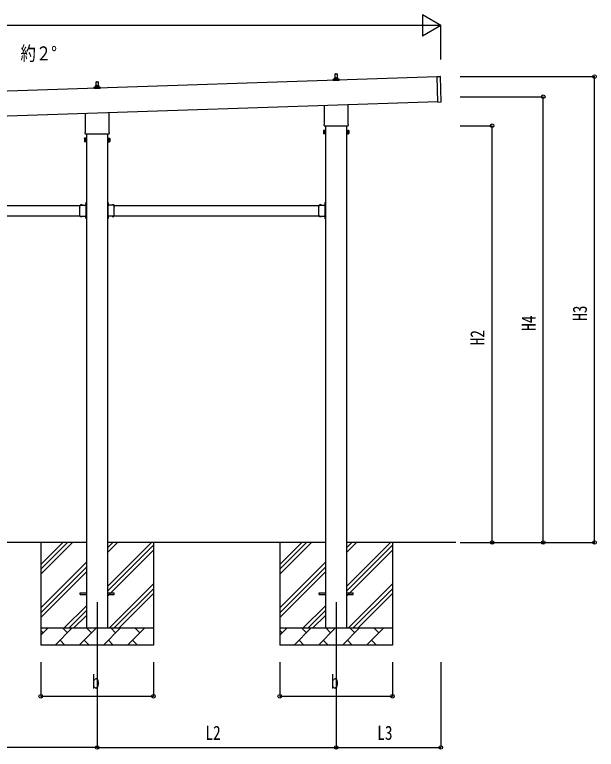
# Model space of a CAD drawing. Units: millimetres, scale not verified. Extents: x -10512 to 10512, y -7425 to 7425.
# Drawn here: x -784 to 2622, y -4426 to -126 of the extents above; entities that cross this region are included whole.
import ezdxf
from ezdxf.enums import TextEntityAlignment as Align

# ---------------------------------------------------------------- set-up
doc = ezdxf.new("R2010")
doc.units = ezdxf.units.MM
doc.header["$LTSCALE"] = 30
for name, color, linetype in [('0-3_YKK_12', 2, 'Continuous'), ('0-4_YKK_13', 4, 'Continuous'), ('0-5_YKK_A1', 4, 'Continuous'), ('0-6_YKK_D', 6, 'Continuous')]:
    doc.layers.add(name, color=color, linetype=linetype)
doc.styles.add('ＭＳ ゴシック', font='')
doc.styles.get('ＭＳ ゴシック').set_extended_font_data('MS Gothic')

msp = doc.modelspace()

# ---------------------------------------------------------------- linework, layer by layer
at = {"layer": '0-3_YKK_12'}
for p, q in [((-301.45, -3565.5), (-301.45, -4065.5)), ((1098.55, -3565.5), (1098.55, -4065.5))]:
    msp.add_line(p, q, dxfattribs=at)
at = {"layer": '0-4_YKK_13'}
for p, q in [((1092.55, -496.24), (1093.28, -472.71)), ((1094.28, -471.74), (1102.82, -471.74)), ((1103.82, -472.71), (1104.55, -496.24)), ((1080.3, -511.74), (1080.3, -504.03)), ((1116.8, -511.74), (1080.3, -511.74)), ((1080.68, -503.24), (1116.42, -503.24)), ((1081.06, -503.05), (1087.79, -501.42)), ((1088.17, -501.24), (1108.93, -501.24)), ((1088.55, -500.45), (1088.55, -496.24)), ((1089.55, -496.24), (1107.55, -496.24)), ((1108.55, -500.45), (1108.55, -496.24)), ((1116.04, -503.05), (1109.31, -501.42)), ((1116.8, -511.74), (1116.8, -504.03)), ((1689.32, -487.14), (1708.31, -486.5)), ((1694.32, -637.05), (1689.32, -487.14)), ((1714.27, -635.39), (1709.34, -487.47)), ((-319.7, -558.41), (-319.7, -550.69)), ((-283.2, -558.41), (-319.7, -558.41)), ((-319.32, -549.91), (-283.58, -549.91)), ((-318.94, -549.72), (-312.21, -548.09)), ((-311.83, -547.91), (-291.07, -547.91)), ((-311.45, -547.12), (-311.45, -542.91)), ((-310.45, -542.91), (-292.45, -542.91)), ((-307.45, -542.91), (-306.72, -519.38)), ((-305.72, -518.41), (-297.18, -518.41)), ((-296.18, -519.38), (-295.45, -542.91)), ((-291.45, -547.12), (-291.45, -542.91)), ((-283.96, -549.72), (-290.69, -548.09)), ((-283.2, -558.41), (-283.2, -550.69)), ((1694.32, -637.05), (1713.31, -636.42)), ((1030.25, -765.73), (1030.25, -656.15)), ((1166.85, -651.6), (1166.85, -765.73)), ((-369.75, -812.39), (-369.75, -702.82)), ((-233.15, -698.27), (-233.15, -812.39)), ((1028.55, -774.5), (1028.55, -769)), ((1168.55, -769), (1168.55, -774.5)), ((-371.45, -821.17), (-371.45, -815.67)), ((-231.45, -815.67), (-231.45, -821.17)), ((1024.55, -804), (1025.31, -802.69)), ((1024.55, -804), (1024.55, -821)), ((1031.55, -807.59), (1025.31, -807.59)), ((1166.49, -778), (1030.61, -778)), ((1165.55, -807.59), (1171.79, -807.59)), ((1172.55, -804), (1171.79, -802.69)), ((1172.55, -804), (1172.55, -821)), ((-375.45, -850.67), (-374.69, -849.35)), ((-375.45, -850.67), (-375.45, -867.67)), ((-368.45, -854.26), (-374.69, -854.26)), ((-233.51, -824.67), (-369.39, -824.67)), ((-234.45, -854.26), (-228.21, -854.26)), ((-227.45, -850.67), (-228.21, -849.35)), ((-227.45, -850.67), (-227.45, -867.67)), ((1024.55, -821), (1025.31, -822.31)), ((1031.55, -817.41), (1025.31, -817.41)), ((1031.55, -822.31), (1025.31, -822.31)), ((1034.05, -821.7), (1031.55, -821.7)), ((1163.05, -821.7), (1165.55, -821.7)), ((1165.55, -817.41), (1171.79, -817.41)), ((1165.55, -822.31), (1171.79, -822.31)), ((1172.55, -821), (1171.79, -822.31)), ((-375.45, -867.67), (-374.69, -868.98)), ((-368.45, -864.07), (-374.69, -864.07)), ((-368.45, -868.98), (-374.69, -868.98)), ((-365.95, -868.37), (-368.45, -868.37)), ((-236.95, -868.37), (-234.45, -868.37)), ((-234.45, -864.07), (-228.21, -864.07)), ((-234.45, -868.98), (-228.21, -868.98)), ((-227.45, -867.67), (-228.21, -868.98)), ((-401.95, -1250.79), (-401.95, -1240.4)), ((-401.95, -1240.4), (-365.55, -1240.4)), ((-398.69, -1239.54), (-398.69, -1239.7)), ((-397.99, -1240.4), (-389.92, -1240.4)), ((-395.08, -1240.4), (-396.4, -1237.74)), ((-392.83, -1240.4), (-391.5, -1237.74)), ((-389.22, -1239.54), (-389.22, -1239.7)), ((-369.65, -1232.5), (-363.95, -1232.5)), ((-365.95, -1242), (-368.95, -1242)), ((-365.55, -1231.37), (-368.21, -1230.05)), ((-365.55, -1233.63), (-368.21, -1234.95)), ((-366.41, -1227.77), (-366.25, -1227.77)), ((-366.41, -1237.24), (-366.25, -1237.24)), ((-365.95, -1250.79), (-365.95, -1244)), ((-365.55, -1225), (-363.95, -1225)), ((-365.55, -1241.96), (-365.55, -1225)), ((-365.55, -1228.47), (-365.55, -1236.54)), ((-363.95, -1229.5), (-365.55, -1229.5)), ((-365.55, -1230.5), (-363.95, -1230.5)), ((-365.55, -1234.5), (-363.95, -1234.5)), ((-363.95, -1235.5), (-365.55, -1235.5)), ((-237.35, -1225), (-238.95, -1225)), ((-238.95, -1229.5), (-237.35, -1229.5)), ((-237.35, -1230.5), (-238.95, -1230.5)), ((-233.25, -1232.5), (-238.95, -1232.5)), ((-237.35, -1234.5), (-238.95, -1234.5)), ((-238.95, -1235.5), (-237.35, -1235.5)), ((-237.35, -1241.96), (-237.35, -1225)), ((-237.35, -1228.47), (-237.35, -1236.54)), ((-237.35, -1231.37), (-234.69, -1230.05)), ((-237.35, -1233.63), (-234.69, -1234.95)), ((-200.95, -1240.4), (-237.35, -1240.4)), ((-236.95, -1242), (-233.95, -1242)), ((-236.95, -1250.79), (-236.95, -1244)), ((-236.49, -1227.77), (-236.65, -1227.77)), ((-236.49, -1237.24), (-236.65, -1237.24)), ((-213.69, -1239.54), (-213.69, -1239.7)), ((-204.92, -1240.4), (-212.99, -1240.4)), ((-210.08, -1240.4), (-211.4, -1237.74)), ((-207.83, -1240.4), (-206.5, -1237.74)), ((-204.22, -1239.54), (-204.22, -1239.7)), ((-200.95, -1250.79), (-200.95, -1240.4)), ((998.05, -1250.79), (998.05, -1240.4)), ((998.05, -1240.4), (1034.45, -1240.4)), ((1001.31, -1239.54), (1001.31, -1239.7)), ((1002.01, -1240.4), (1010.08, -1240.4)), ((1004.92, -1240.4), (1003.6, -1237.74)), ((1007.17, -1240.4), (1008.5, -1237.74)), ((1010.78, -1239.54), (1010.78, -1239.7)), ((1030.35, -1232.5), (1036.05, -1232.5)), ((1034.05, -1242), (1031.05, -1242)), ((1034.45, -1231.37), (1031.79, -1230.05)), ((1034.45, -1233.63), (1031.79, -1234.95)), ((1033.59, -1227.77), (1033.75, -1227.77)), ((1033.59, -1237.24), (1033.75, -1237.24)), ((1034.05, -1250.79), (1034.05, -1244)), ((1034.45, -1225), (1036.05, -1225)), ((1034.45, -1241.96), (1034.45, -1225)), ((1034.45, -1228.47), (1034.45, -1236.54)), ((1036.05, -1229.5), (1034.45, -1229.5)), ((1034.45, -1230.5), (1036.05, -1230.5)), ((1034.45, -1234.5), (1036.05, -1234.5)), ((1036.05, -1235.5), (1034.45, -1235.5)), ((-401.95, -1292.79), (-401.95, -1252.21)), ((-365.95, -1292.79), (-365.95, -1252.21)), ((-236.95, -1292.79), (-236.95, -1252.21)), ((-200.95, -1292.79), (-200.95, -1252.21)), ((998.05, -1292.79), (998.05, -1252.21)), ((1034.05, -1292.79), (1034.05, -1252.21)), ((-401.95, -1304.6), (-401.95, -1294.21)), ((-401.95, -1304.6), (-365.55, -1304.6)), ((-398.69, -1305.46), (-398.69, -1305.3)), ((-397.99, -1304.6), (-389.92, -1304.6)), ((-395.08, -1304.6), (-396.4, -1307.26)), ((-392.83, -1304.6), (-391.5, -1307.26)), ((-389.22, -1305.46), (-389.22, -1305.3)), ((-368.95, -1303), (-365.95, -1303)), ((-365.55, -1311.37), (-368.21, -1310.05)), ((-365.55, -1313.63), (-368.21, -1314.95)), ((-366.41, -1307.77), (-366.25, -1307.77)), ((-366.41, -1317.24), (-366.25, -1317.24)), ((-365.95, -1301), (-365.95, -1294.21)), ((-365.55, -1320), (-365.55, -1303.04)), ((-365.55, -1308.47), (-365.55, -1316.54)), ((-365.55, -1310.5), (-363.95, -1310.5)), ((-365.55, -1314.5), (-363.95, -1314.5)), ((-365.55, -1320), (-363.95, -1320)), ((-237.35, -1310.5), (-238.95, -1310.5)), ((-237.35, -1314.5), (-238.95, -1314.5)), ((-237.35, -1320), (-238.95, -1320)), ((-237.35, -1320), (-237.35, -1303.04)), ((-200.95, -1304.6), (-237.35, -1304.6)), ((-237.35, -1308.47), (-237.35, -1316.54)), ((-237.35, -1311.37), (-234.69, -1310.05)), ((-237.35, -1313.63), (-234.69, -1314.95)), ((-236.95, -1301), (-236.95, -1294.21)), ((-233.95, -1303), (-236.95, -1303)), ((-236.49, -1307.77), (-236.65, -1307.77)), ((-236.49, -1317.24), (-236.65, -1317.24)), ((-213.69, -1305.46), (-213.69, -1305.3)), ((-204.92, -1304.6), (-212.99, -1304.6)), ((-210.08, -1304.6), (-211.4, -1307.26)), ((-207.83, -1304.6), (-206.5, -1307.26)), ((-204.22, -1305.46), (-204.22, -1305.3)), ((-200.95, -1304.6), (-200.95, -1294.21)), ((998.05, -1304.6), (998.05, -1294.21)), ((998.05, -1304.6), (1034.45, -1304.6)), ((1001.31, -1305.46), (1001.31, -1305.3)), ((1002.01, -1304.6), (1010.08, -1304.6)), ((1004.92, -1304.6), (1003.6, -1307.26)), ((1007.17, -1304.6), (1008.5, -1307.26)), ((1010.78, -1305.46), (1010.78, -1305.3)), ((1031.05, -1303), (1034.05, -1303)), ((1034.45, -1311.37), (1031.79, -1310.05)), ((1034.45, -1313.63), (1031.79, -1314.95)), ((1033.59, -1307.77), (1033.75, -1307.77)), ((1033.59, -1317.24), (1033.75, -1317.24)), ((1034.05, -1301), (1034.05, -1294.21)), ((1034.45, -1320), (1034.45, -1303.04)), ((1034.45, -1308.47), (1034.45, -1316.54)), ((1034.45, -1310.5), (1036.05, -1310.5)), ((1034.45, -1314.5), (1036.05, -1314.5)), ((1034.45, -1320), (1036.05, -1320)), ((-401.45, -3511), (-363.95, -3511)), ((-401.45, -3520), (-401.45, -3511)), ((-401.45, -3520), (-363.95, -3520)), ((-238.95, -3511), (-201.45, -3511)), ((-238.95, -3520), (-201.45, -3520)), ((-201.45, -3520), (-201.45, -3511)), ((998.55, -3511), (1036.05, -3511)), ((998.55, -3520), (998.55, -3511)), ((998.55, -3520), (1036.05, -3520)), ((1161.05, -3511), (1198.55, -3511)), ((1161.05, -3520), (1198.55, -3520)), ((1198.55, -3520), (1198.55, -3511))]:
    msp.add_line(p, q, dxfattribs=at)
for points in [[(1031.55, -822.31), (1031.55, -802.69), (1025.31, -802.69)], [(1031.55, -821.7), (1031.55, -803.3), (1034.05, -803.3)], [(1165.55, -821.7), (1165.55, -803.3), (1163.05, -803.3)], [(1165.55, -822.31), (1165.55, -802.69), (1171.79, -802.69)], [(-368.45, -868.98), (-368.45, -849.35), (-374.69, -849.35)], [(-368.45, -868.37), (-368.45, -849.97), (-365.95, -849.97)], [(-234.45, -868.37), (-234.45, -849.97), (-236.95, -849.97)], [(-234.45, -868.98), (-234.45, -849.35), (-228.21, -849.35)], [(-365.95, -1244), (-368.95, -1244), (-368.95, -1240.4)], [(-363.95, -1240), (-363.95, -1234), (-363.95, -1231), (-363.95, -1225)], [(-238.95, -1240), (-238.95, -1234), (-238.95, -1231), (-238.95, -1225)], [(-236.95, -1244), (-233.95, -1244), (-233.95, -1240.4)], [(1034.05, -1244), (1031.05, -1244), (1031.05, -1240.4)], [(1036.05, -1240), (1036.05, -1234), (1036.05, -1231), (1036.05, -1225)], [(-365.95, -1301), (-368.95, -1301), (-368.95, -1304.6)], [(-363.95, -1320), (-363.95, -1314), (-363.95, -1311), (-363.95, -1305)], [(-238.95, -1320), (-238.95, -1314), (-238.95, -1311), (-238.95, -1305)], [(-236.95, -1301), (-233.95, -1301), (-233.95, -1304.6)], [(1034.05, -1301), (1031.05, -1301), (1031.05, -1304.6)], [(1036.05, -1320), (1036.05, -1314), (1036.05, -1311), (1036.05, -1305)]]:
    msp.add_lwpolyline(points, dxfattribs=at)
for points in [[(1034.05, -823), (1034.05, -802), (1036.05, -802), (1036.05, -823)], [(1163.05, -823), (1163.05, -802), (1161.05, -802), (1161.05, -823)], [(-365.95, -869.67), (-365.95, -848.67), (-363.95, -848.67), (-363.95, -869.67)], [(-236.95, -869.67), (-236.95, -848.67), (-238.95, -848.67), (-238.95, -869.67)]]:
    msp.add_lwpolyline(points, close=True, dxfattribs=at)
for centre, radius, start, end in [((1094.28, -472.74), 1, 90, 178.60509), ((1102.82, -472.74), 1, 1.39491, 90), ((1081.3, -504.03), 1, 103.62699, 180), ((1087.55, -500.45), 1, 283.62699, 0), ((1092.63, -496.87), 4.13, 90, 171.17633), ((1089.55, -497.24), 1, 90, 180), ((1101.88, -496.24), 4.83, 133.60282, 180), ((1095.22, -496.24), 4.83, 0, 46.39718), ((1104.46, -496.87), 4.13, 8.82367, 90), ((1107.55, -497.24), 1, 0, 90), ((1109.55, -500.45), 1, 180, 256.37301), ((1115.8, -504.03), 1, 0, 76.37301), ((1708.34, -487.5), 1, 1.90915, 91.90915), ((-318.7, -550.69), 1, 103.62699, 180), ((-312.45, -547.12), 1, 283.62699, 0), ((-307.37, -543.54), 4.13, 90, 171.17633), ((-310.45, -543.91), 1, 90, 180), ((-305.72, -519.41), 1, 90, 178.60509), ((-298.12, -542.91), 4.83, 133.60282, 180), ((-304.78, -542.91), 4.83, 0, 46.39718), ((-297.18, -519.41), 1, 1.39491, 90), ((-295.54, -543.54), 4.13, 8.82367, 90), ((-292.45, -543.91), 1, 0, 90), ((-290.45, -547.12), 1, 180, 256.37301), ((-284.2, -550.69), 1, 0, 76.37301), ((1713.27, -635.42), 1, 271.90915, 1.90915), ((1032.55, -769), 4, 125.09963, 180), ((1164.55, -769), 4, 0, 54.90037), ((-367.45, -815.67), 4, 125.09963, 180), ((-235.45, -815.67), 4, 0, 54.90037), ((1028.89, -805.14), 4.34, 145.61575, 214.38425), ((1040.79, -812.5), 16.24, 162.41205, 197.58795), ((1032.55, -774.5), 4, 180, 194.47751), ((1032.55, -774.5), 4, 194.47751, 241.04498), ((1164.55, -774.5), 4, 298.95502, 345.52249), ((1164.55, -774.5), 4, 345.52249, 0), ((1168.2, -805.14), 4.34, 325.61575, 34.38425), ((1156.31, -812.5), 16.24, 342.41205, 17.58795), ((-371.11, -851.81), 4.34, 145.61575, 214.38425), ((-359.21, -859.17), 16.24, 162.41205, 197.58795), ((-367.45, -821.17), 4, 180, 194.47751), ((-367.45, -821.17), 4, 194.47751, 241.04498), ((-235.45, -821.17), 4, 298.95502, 345.52249), ((-235.45, -821.17), 4, 345.52249, 0), ((-231.8, -851.81), 4.34, 325.61575, 34.38425), ((-243.69, -859.17), 16.24, 342.41205, 17.58795), ((1028.89, -819.86), 4.34, 145.61575, 214.38425), ((1168.2, -819.86), 4.34, 325.61575, 34.38425), ((-371.11, -866.53), 4.34, 145.61575, 214.38425), ((-231.8, -866.53), 4.34, 325.61575, 34.38425), ((-397.99, -1239.7), 0.7, 180, 270), ((-397.82, -1239.54), 0.862, 129.12355, 180), ((-393.95, -1244.3), 7, 90, 129.12355), ((-393.95, -1244.3), 7, 50.87645, 90), ((-389.92, -1239.7), 0.7, 270, 0), ((-390.08, -1239.54), 0.862, 0, 50.87645), ((-361.65, -1232.5), 7, 140.87645, 180), ((-361.65, -1232.5), 7, 180, 219.12355), ((-366.41, -1228.63), 0.862, 90, 140.87645), ((-366.41, -1236.37), 0.862, 219.12355, 270), ((-366.25, -1228.47), 0.7, 0, 90), ((-366.25, -1236.54), 0.7, 270, 0), ((-365.95, -1240), 2, 270, 0), ((-236.95, -1240), 2, 180, 270), ((-236.65, -1228.47), 0.7, 90, 180), ((-236.65, -1236.54), 0.7, 180, 270), ((-236.49, -1228.63), 0.862, 39.12355, 90), ((-236.49, -1236.37), 0.862, 270, 320.87645), ((-241.25, -1232.5), 7, 0, 39.12355), ((-241.25, -1232.5), 7, 320.87645, 0), ((-212.99, -1239.7), 0.7, 180, 270), ((-212.82, -1239.54), 0.862, 129.12355, 180), ((-208.95, -1244.3), 7, 90, 129.12355), ((-208.95, -1244.3), 7, 50.87645, 90), ((-204.92, -1239.7), 0.7, 270, 0), ((-205.08, -1239.54), 0.862, 0, 50.87645), ((1002.01, -1239.7), 0.7, 180, 270), ((1002.18, -1239.54), 0.862, 129.12355, 180), ((1006.05, -1244.3), 7, 90, 129.12355), ((1006.05, -1244.3), 7, 50.87645, 90), ((1010.08, -1239.7), 0.7, 270, 0), ((1009.92, -1239.54), 0.862, 0, 50.87645), ((1038.35, -1232.5), 7, 140.87645, 180), ((1038.35, -1232.5), 7, 180, 219.12355), ((1033.59, -1228.63), 0.862, 90, 140.87645), ((1033.59, -1236.37), 0.862, 219.12355, 270), ((1033.75, -1228.47), 0.7, 0, 90), ((1033.75, -1236.54), 0.7, 270, 0), ((1034.05, -1240), 2, 270, 0), ((-402.65, -1251.5), 1, 314.427, 45.573), ((-365.25, -1251.5), 1, 134.427, 225.573), ((-237.65, -1251.5), 1, 314.427, 45.573), ((-200.25, -1251.5), 1, 134.427, 225.573), ((997.35, -1251.5), 1, 314.427, 45.573), ((1034.75, -1251.5), 1, 134.427, 225.573), ((-402.65, -1293.5), 1, 314.427, 45.573), ((-397.99, -1305.3), 0.7, 90, 180), ((-397.82, -1305.46), 0.862, 180, 230.87645), ((-393.95, -1300.7), 7, 230.87645, 270), ((-393.95, -1300.7), 7, 270, 309.12355), ((-389.92, -1305.3), 0.7, 0, 90), ((-390.08, -1305.46), 0.862, 309.12355, 0), ((-361.65, -1312.5), 7, 140.87645, 180), ((-361.65, -1312.5), 7, 180, 219.12355), ((-366.41, -1308.63), 0.862, 90, 140.87645), ((-366.41, -1316.37), 0.862, 219.12355, 270), ((-365.25, -1293.5), 1, 134.427, 225.573), ((-366.25, -1308.47), 0.7, 0, 90), ((-366.25, -1316.54), 0.7, 270, 0), ((-365.95, -1305), 2, 0, 90), ((-236.95, -1305), 2, 90, 180), ((-236.65, -1308.47), 0.7, 90, 180), ((-236.65, -1316.54), 0.7, 180, 270), ((-237.65, -1293.5), 1, 314.427, 45.573), ((-236.49, -1308.63), 0.862, 39.12355, 90), ((-236.49, -1316.37), 0.862, 270, 320.87645), ((-241.25, -1312.5), 7, 0, 39.12355), ((-241.25, -1312.5), 7, 320.87645, 0), ((-212.99, -1305.3), 0.7, 90, 180), ((-212.82, -1305.46), 0.862, 180, 230.87645), ((-208.95, -1300.7), 7, 230.87645, 270), ((-208.95, -1300.7), 7, 270, 309.12355), ((-204.92, -1305.3), 0.7, 0, 90), ((-205.08, -1305.46), 0.862, 309.12355, 0), ((-200.25, -1293.5), 1, 134.427, 225.573), ((997.35, -1293.5), 1, 314.427, 45.573), ((1002.01, -1305.3), 0.7, 90, 180), ((1002.18, -1305.46), 0.862, 180, 230.87645), ((1006.05, -1300.7), 7, 230.87645, 270), ((1006.05, -1300.7), 7, 270, 309.12355), ((1010.08, -1305.3), 0.7, 0, 90), ((1009.92, -1305.46), 0.862, 309.12355, 0), ((1038.35, -1312.5), 7, 140.87645, 180), ((1038.35, -1312.5), 7, 180, 219.12355), ((1033.59, -1308.63), 0.862, 90, 140.87645), ((1033.59, -1316.37), 0.862, 219.12355, 270), ((1034.75, -1293.5), 1, 134.427, 225.573), ((1033.75, -1308.47), 0.7, 0, 90), ((1033.75, -1316.54), 0.7, 270, 0), ((1034.05, -1305), 2, 0, 90)]:
    msp.add_arc(centre, radius, start, end, dxfattribs=at)
at = {"layer": '0-5_YKK_A1'}
for p, q in [((1689.39, -489.13), (-3702.68, -668.84)), ((-3697.85, -813.76), (1694.22, -634.02)), ((1036.05, -778), (1036.05, -3715.5)), ((1161.05, -3715.5), (1161.05, -778)), ((-363.95, -824.67), (-363.95, -3715.5)), ((-238.95, -3715.5), (-238.95, -824.67)), ((-1600.95, -1242.5), (-401.95, -1242.5)), ((-200.95, -1242.5), (998.05, -1242.5)), ((-1600.95, -1302.5), (-401.95, -1302.5)), ((-368.95, -1302.5), (-364.45, -1302.5)), ((-233.95, -1302.5), (-238.45, -1302.5)), ((-200.95, -1302.5), (998.05, -1302.5)), ((1031.05, -1302.5), (1035.55, -1302.5)), ((-363.95, -3215.5), (-1638.95, -3215.5)), ((-631.45, -3215.5), (-631.45, -3815.5)), ((-631.45, -3400.55), (-446.4, -3215.5)), ((-631.45, -3372.27), (-474.68, -3215.5)), ((-631.45, -3343.98), (-502.97, -3215.5)), ((1036.05, -3215.5), (-238.95, -3215.5)), ((-238.95, -3470.6), (16.15, -3215.5)), ((-238.95, -3272.61), (-181.84, -3215.5)), ((-238.95, -3244.32), (-210.13, -3215.5)), ((28.55, -3215.5), (28.55, -3815.5)), ((768.55, -3215.5), (768.55, -3815.5)), ((768.55, -3400.55), (953.6, -3215.5)), ((768.55, -3372.27), (925.32, -3215.5)), ((768.55, -3343.98), (897.03, -3215.5)), ((1799.43, -3215.5), (1161.05, -3215.5)), ((1161.05, -3470.6), (1416.15, -3215.5)), ((1161.05, -3272.61), (1218.16, -3215.5)), ((1161.05, -3244.32), (1189.87, -3215.5)), ((1428.55, -3215.5), (1428.55, -3815.5)), ((-238.95, -3498.88), (28.55, -3231.38)), ((-238.95, -3527.17), (28.55, -3259.67)), ((1161.05, -3498.88), (1428.55, -3231.38)), ((1161.05, -3527.17), (1428.55, -3259.67)), ((-631.45, -3598.54), (-363.95, -3331.04)), ((768.55, -3598.54), (1036.05, -3331.04)), ((-631.45, -3626.82), (-363.95, -3359.32)), ((-631.45, -3655.11), (-363.95, -3387.61)), ((768.55, -3626.82), (1036.05, -3359.32)), ((768.55, -3655.11), (1036.05, -3387.61)), ((-229.29, -3715.5), (28.55, -3457.66)), ((1170.71, -3715.5), (1428.55, -3457.66)), ((-201.01, -3715.5), (28.55, -3485.94)), ((-172.72, -3715.5), (28.55, -3514.23)), ((1198.99, -3715.5), (1428.55, -3485.94)), ((1227.28, -3715.5), (1428.55, -3514.23)), ((-493.85, -3715.5), (-363.95, -3585.6)), ((906.15, -3715.5), (1036.05, -3585.6)), ((-465.57, -3715.5), (-363.95, -3613.88)), ((-437.28, -3715.5), (-363.95, -3642.17)), ((934.43, -3715.5), (1036.05, -3613.88)), ((962.72, -3715.5), (1036.05, -3642.17)), ((-631.45, -3715.5), (28.55, -3715.5)), ((-631.45, -3758.39), (-588.56, -3715.5)), ((-617.11, -3744.05), (-631.45, -3729.71)), ((-547.14, -3815.5), (-447.14, -3715.5)), ((-475.69, -3744.05), (-504.24, -3715.5)), ((-405.71, -3815.5), (-305.71, -3715.5)), ((-334.27, -3744.05), (-362.82, -3715.5)), ((-264.29, -3815.5), (-164.29, -3715.5)), ((-192.85, -3744.05), (-221.4, -3715.5)), ((-122.87, -3815.5), (-22.87, -3715.5)), ((-51.43, -3744.05), (-79.98, -3715.5)), ((25.27, -3715.5), (28.55, -3712.22)), ((768.55, -3715.5), (1428.55, -3715.5)), ((768.55, -3758.39), (811.44, -3715.5)), ((782.89, -3744.05), (768.55, -3729.71)), ((852.86, -3815.5), (952.86, -3715.5)), ((924.31, -3744.05), (895.76, -3715.5)), ((994.29, -3815.5), (1094.29, -3715.5)), ((1065.73, -3744.05), (1037.18, -3715.5)), ((1135.71, -3815.5), (1235.71, -3715.5)), ((1207.15, -3744.05), (1178.6, -3715.5)), ((1277.13, -3815.5), (1377.13, -3715.5)), ((1348.57, -3744.05), (1320.02, -3715.5)), ((1425.27, -3715.5), (1428.55, -3712.22)), ((28.55, -3815.5), (-631.45, -3815.5)), ((-518.58, -3786.95), (-490.03, -3815.5)), ((-377.16, -3786.95), (-348.61, -3815.5)), ((-235.74, -3786.95), (-207.19, -3815.5)), ((-94.32, -3786.95), (-65.77, -3815.5)), ((1428.55, -3815.5), (768.55, -3815.5)), ((881.42, -3786.95), (909.97, -3815.5)), ((1022.84, -3786.95), (1051.39, -3815.5)), ((1164.26, -3786.95), (1192.81, -3815.5)), ((1305.68, -3786.95), (1334.23, -3815.5))]:
    msp.add_line(p, q, dxfattribs=at)
for points in [[(-368.95, -1242.5), (-364.45, -1242.5), (-364.45, -1302.5)], [(-233.95, -1242.5), (-238.45, -1242.5), (-238.45, -1302.5)], [(1031.05, -1242.5), (1035.55, -1242.5), (1035.55, -1302.5)]]:
    msp.add_lwpolyline(points, dxfattribs=at)
at = {"layer": '0-6_YKK_D'}
for p, q in [((1711.7, -188.05), (1603.44, -125.55)), ((1603.44, -125.55), (1603.44, -250.55)), ((1586.7, -188.05), (-3595.15, -188.05)), ((1711.7, -188.05), (1495.19, -188.05)), ((1711.7, -188.05), (1603.44, -250.55)), ((1711.7, -388.34), (1711.7, -187.05)), ((1825.58, -488.05), (2612.7, -488.05)), ((2611.7, -3215.5), (2611.7, -488.05)), ((1825.58, -605.5), (2312.7, -605.5)), ((2311.7, -3215.5), (2311.7, -605.5)), ((1825.58, -775.5), (2012.7, -775.5)), ((2011.7, -3215.5), (2011.7, -775.5)), ((1825.58, -3215.5), (2012.7, -3215.5)), ((1825.58, -3215.5), (2612.7, -3215.5)), ((1825.58, -3215.5), (2312.7, -3215.5)), ((-631.45, -3915.5), (-631.45, -4116.5)), ((-301.45, -3915.5), (-301.45, -4416.5)), ((-301.45, -3915.5), (-301.45, -4416.5)), ((28.55, -3915.5), (28.55, -4116.5)), ((768.55, -3915.5), (768.55, -4116.5)), ((1098.55, -3915.5), (1098.55, -4416.5)), ((1098.55, -3915.5), (1098.55, -4416.5)), ((1428.55, -3915.5), (1428.55, -4116.5)), ((1711.7, -3916.5), (1711.7, -4416.5)), ((-631.45, -4115.5), (28.55, -4115.5)), ((768.55, -4115.5), (1428.55, -4115.5)), ((-301.45, -4415.5), (-1701.45, -4415.5)), ((-301.45, -4415.5), (1098.55, -4415.5)), ((1098.55, -4415.5), (1711.7, -4415.5))]:
    msp.add_line(p, q, dxfattribs=at)
for centre in [(2611.7, -488.05), (2311.7, -605.5), (2011.7, -775.5), (2011.7, -3215.5), (2311.7, -3215.5), (2611.7, -3215.5), (-631.45, -4115.5), (28.55, -4115.5), (768.55, -4115.5), (1428.55, -4115.5), (-301.45, -4415.5), (-301.45, -4415.5), (1098.55, -4415.5), (1098.55, -4415.5), (1711.7, -4415.5)]:
    msp.add_circle(centre, 10.62, dxfattribs=at)

# ---------------------------------------------------------------- texts
at = {"layer": '0-5_YKK_A1', "style": 'ＭＳ ゴシック', "width": 0.8}
msp.add_text('約２°', height=82.48, dxfattribs=at).set_placement((-750.08, -418.3), align=Align.BOTTOM_LEFT)
at = {"layer": '0-6_YKK_D', "style": 'ＭＳ ゴシック', "width": 0.8}
for s, p in [('H3', (2591.7, -1917.78)), ('H4', (2291.7, -1976.5)), ('H2', (1991.7, -2061.5))]:
    msp.add_text(s, height=82.48, rotation=90, dxfattribs=at).set_placement(p, align=Align.BOTTOM_LEFT)
for s, p in [('b', (-331.45, -4095.5)), ('b', (1068.55, -4095.5)), ('L2', (332.55, -4395.5)), ('L3', (1339.12, -4395.5))]:
    msp.add_text(s, height=82.48, dxfattribs=at).set_placement(p, align=Align.BOTTOM_LEFT)

doc.saveas('drawing.dxf')
